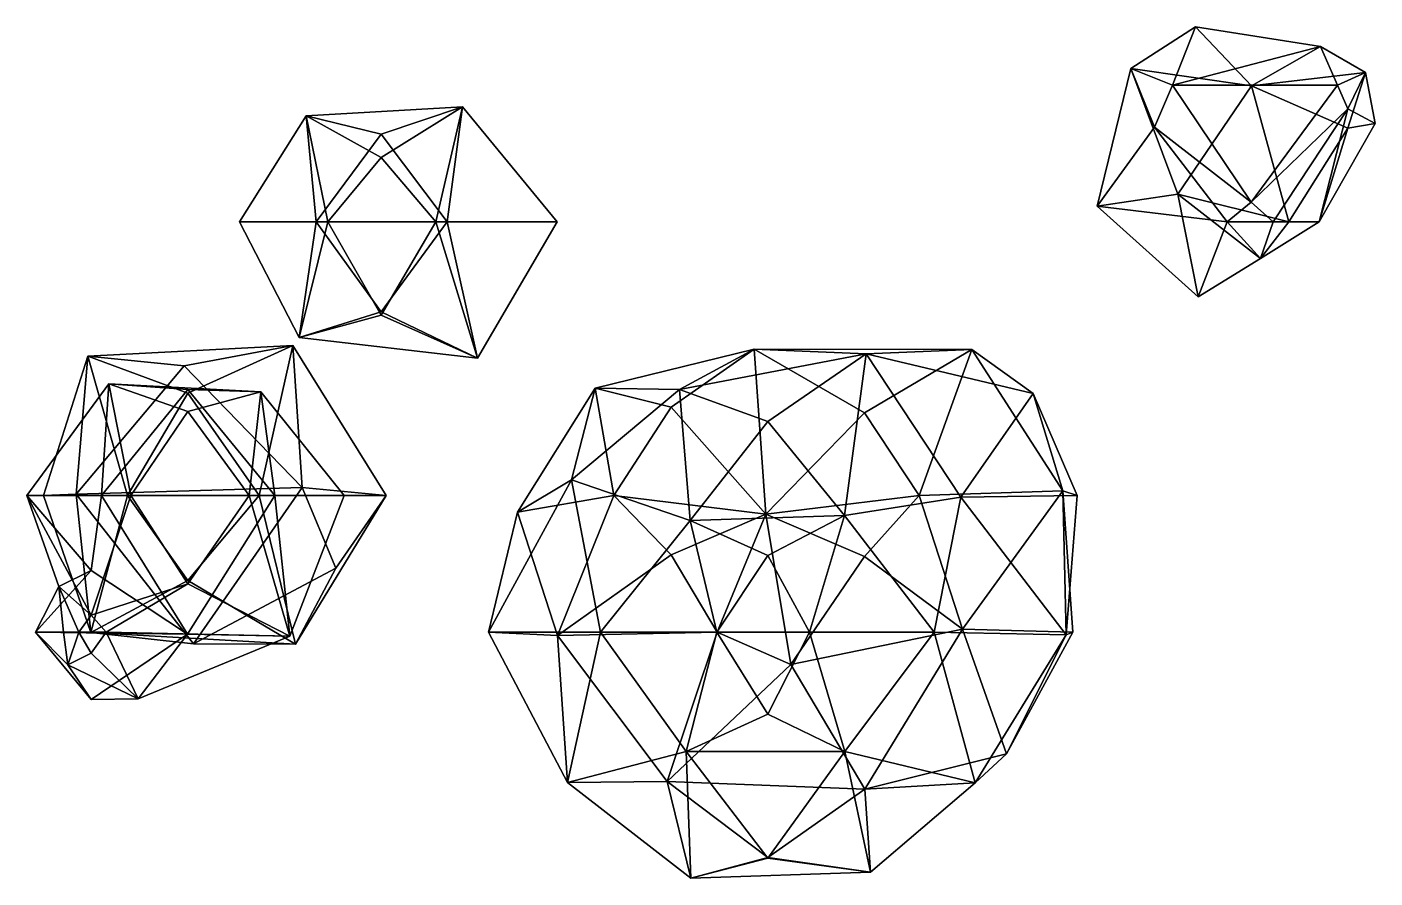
# Model space of a CAD drawing. Extents: x 290083 to 295691, y 4553739 to 4561622.
# Drawn here: x 294624.2 to 294799.9, y 4559552 to 4559662.8 of the extents above; entities that cross this region are included whole.
import ezdxf

# ---------------------------------------------------------------- set-up
doc = ezdxf.new("R2010")
doc.units = 0
doc.layers.add('Au_ppm_Pref_-_0_3', color=7, linetype='CONTINUOUS')

msp = doc.modelspace()

# ---------------------------------------------------------------- linework, layer by layer
at = {"layer": 'Au_ppm_Pref_-_0_3'}
for points in [[(294773.47, 4559655.28, 1816.33), (294776.48, 4559662.84, 1817.43), (294768.04, 4559657.44, 1817.57)], [(294776.48, 4559662.84, 1817.43), (294783.78, 4559655.17, 1823.26), (294768.04, 4559657.44, 1817.57)], [(294773.47, 4559655.28, 1816.33), (294792.77, 4559660.3, 1817.43), (294776.48, 4559662.84, 1817.43)], [(294783.78, 4559655.17, 1823.26), (294776.48, 4559662.84, 1817.43), (294792.77, 4559660.3, 1817.43)], [(294773.47, 4559655.28, 1816.33), (294794.96, 4559655.28, 1816.79), (294792.77, 4559660.3, 1817.43)], [(294783.78, 4559655.17, 1823.26), (294792.77, 4559660.3, 1817.43), (294798.64, 4559656.92, 1817.57)], [(294794.96, 4559655.28, 1816.79), (294798.64, 4559656.92, 1817.57), (294792.77, 4559660.3, 1817.43)], [(294768.04, 4559657.44, 1817.57), (294774.15, 4559641.06, 1820.75), (294763.66, 4559639.52, 1817.43)], [(294763.66, 4559639.52, 1817.43), (294771.13, 4559649.77, 1815.6), (294768.04, 4559657.44, 1817.57)], [(294768.04, 4559657.44, 1817.57), (294783.78, 4559655.17, 1823.26), (294774.15, 4559641.06, 1820.75)], [(294773.47, 4559655.28, 1816.33), (294768.04, 4559657.44, 1817.57), (294771.13, 4559649.77, 1815.6)], [(294783.78, 4559655.17, 1823.26), (294798.64, 4559656.92, 1817.57), (294796.33, 4559649.66, 1819.3)], [(294794.96, 4559655.28, 1816.79), (294796.33, 4559652.17, 1816.4), (294798.64, 4559656.92, 1817.57)], [(294799.87, 4559650.27, 1817.43), (294796.33, 4559649.66, 1819.3), (294798.64, 4559656.92, 1817.57)], [(294799.87, 4559650.27, 1817.43), (294798.64, 4559656.92, 1817.57), (294796.33, 4559652.17, 1816.4)], [(294783.73, 4559640.02, 1816.58), (294773.47, 4559655.28, 1816.33), (294771.13, 4559649.77, 1815.6)], [(294783.73, 4559640.02, 1816.58), (294794.96, 4559655.28, 1816.79), (294773.47, 4559655.28, 1816.33)], [(294774.15, 4559641.06, 1820.75), (294783.78, 4559655.17, 1823.26), (294788.63, 4559637.46, 1819.74)], [(294783.73, 4559640.02, 1816.58), (294796.33, 4559652.17, 1816.4), (294794.96, 4559655.28, 1816.79)], [(294783.78, 4559655.17, 1823.26), (294796.33, 4559649.66, 1819.3), (294788.63, 4559637.46, 1819.74)], [(294660.58, 4559651.25, 1811.49), (294680.94, 4559652.46, 1811.49), (294670.34, 4559645.84, 1814.29)], [(294680.94, 4559652.46, 1811.49), (294660.58, 4559651.25, 1811.49), (294670.34, 4559648.9, 1807.68)], [(294678.93, 4559637.46, 1807.44), (294680.94, 4559652.46, 1811.49), (294670.34, 4559648.9, 1807.68)], [(294680.94, 4559652.46, 1811.49), (294677.49, 4559637.46, 1814.87), (294670.34, 4559645.84, 1814.29)], [(294680.94, 4559652.46, 1811.49), (294693.27, 4559637.46, 1811.49), (294677.49, 4559637.46, 1814.87)], [(294678.93, 4559637.46, 1807.44), (294693.27, 4559637.46, 1811.49), (294680.94, 4559652.46, 1811.49)], [(294651.88, 4559637.46, 1811.49), (294660.58, 4559651.25, 1811.49), (294663.42, 4559637.46, 1814.75)], [(294660.58, 4559651.25, 1811.49), (294651.88, 4559637.46, 1811.49), (294661.89, 4559637.46, 1807.51)], [(294660.58, 4559651.25, 1811.49), (294670.34, 4559645.84, 1814.29), (294663.42, 4559637.46, 1814.75)], [(294660.58, 4559651.25, 1811.49), (294661.89, 4559637.46, 1807.51), (294670.34, 4559648.9, 1807.68)], [(294783.73, 4559640.02, 1816.58), (294786.58, 4559637.46, 1816.09), (294796.33, 4559652.17, 1816.4)], [(294792.57, 4559637.46, 1817.43), (294796.33, 4559652.17, 1816.4), (294786.58, 4559637.46, 1816.09)], [(294792.57, 4559637.46, 1817.43), (294799.87, 4559650.27, 1817.43), (294796.33, 4559652.17, 1816.4)], [(294780.61, 4559637.46, 1815.96), (294771.13, 4559649.77, 1815.6), (294763.66, 4559639.52, 1817.43)], [(294783.73, 4559640.02, 1816.58), (294771.13, 4559649.77, 1815.6), (294780.61, 4559637.46, 1815.96)], [(294792.57, 4559637.46, 1817.43), (294788.63, 4559637.46, 1819.74), (294796.33, 4559649.66, 1819.3)], [(294792.57, 4559637.46, 1817.43), (294796.33, 4559649.66, 1819.3), (294799.87, 4559650.27, 1817.43)], [(294678.93, 4559637.46, 1807.44), (294670.34, 4559648.9, 1807.68), (294661.89, 4559637.46, 1807.51)], [(294677.49, 4559637.46, 1814.87), (294663.42, 4559637.46, 1814.75), (294670.34, 4559645.84, 1814.29)], [(294774.15, 4559641.06, 1820.75), (294776.82, 4559627.68, 1817.43), (294763.66, 4559639.52, 1817.43)], [(294774.15, 4559641.06, 1820.75), (294784.94, 4559632.7, 1817.6), (294776.82, 4559627.68, 1817.43)], [(294774.15, 4559641.06, 1820.75), (294788.63, 4559637.46, 1819.74), (294784.94, 4559632.7, 1817.6)], [(294763.66, 4559639.52, 1817.43), (294776.82, 4559627.68, 1817.43), (294780.61, 4559637.46, 1815.96)], [(294783.73, 4559640.02, 1816.58), (294780.61, 4559637.46, 1815.96), (294786.58, 4559637.46, 1816.09)], [(294659.67, 4559622.38, 1811.49), (294651.88, 4559637.46, 1811.49), (294663.42, 4559637.46, 1814.75)], [(294651.88, 4559637.46, 1811.49), (294659.67, 4559622.38, 1811.49), (294661.89, 4559637.46, 1807.51)], [(294659.67, 4559622.38, 1811.49), (294663.42, 4559637.46, 1814.75), (294670.34, 4559625.32, 1815.54)], [(294659.67, 4559622.38, 1811.49), (294670.34, 4559625.74, 1807.59), (294661.89, 4559637.46, 1807.51)], [(294678.93, 4559637.46, 1807.44), (294661.89, 4559637.46, 1807.51), (294670.34, 4559625.74, 1807.59)], [(294670.34, 4559625.32, 1815.54), (294663.42, 4559637.46, 1814.75), (294677.49, 4559637.46, 1814.87)], [(294678.93, 4559637.46, 1807.44), (294670.34, 4559625.74, 1807.59), (294682.89, 4559619.71, 1811.49)], [(294682.89, 4559619.71, 1811.49), (294670.34, 4559625.32, 1815.54), (294677.49, 4559637.46, 1814.87)], [(294693.27, 4559637.46, 1811.49), (294682.89, 4559619.71, 1811.49), (294677.49, 4559637.46, 1814.87)], [(294678.93, 4559637.46, 1807.44), (294682.89, 4559619.71, 1811.49), (294693.27, 4559637.46, 1811.49)], [(294780.61, 4559637.46, 1815.96), (294776.82, 4559627.68, 1817.43), (294784.94, 4559632.7, 1817.6)], [(294780.61, 4559637.46, 1815.96), (294784.94, 4559632.7, 1817.6), (294786.58, 4559637.46, 1816.09)], [(294792.57, 4559637.46, 1817.43), (294784.94, 4559632.7, 1817.6), (294788.63, 4559637.46, 1819.74)], [(294784.94, 4559632.7, 1817.6), (294792.57, 4559637.46, 1817.43), (294786.58, 4559637.46, 1816.09)], [(294659.67, 4559622.38, 1811.49), (294682.89, 4559619.71, 1811.49), (294670.34, 4559625.74, 1807.59)], [(294682.89, 4559619.71, 1811.49), (294659.67, 4559622.38, 1811.49), (294670.34, 4559625.32, 1815.54)], [(294658.84, 4559621.36, 1788.44), (294645.14, 4559615.15, 1792.18), (294632.12, 4559619.97, 1787.94)], [(294644.68, 4559618.69, 1782.36), (294658.84, 4559621.36, 1788.44), (294632.12, 4559619.97, 1787.94)], [(294660.06, 4559602.87, 1780.84), (294658.84, 4559621.36, 1788.44), (294644.68, 4559618.69, 1782.36)], [(294654.44, 4559601.82, 1792.12), (294645.14, 4559615.15, 1792.18), (294658.84, 4559621.36, 1788.44)], [(294658.84, 4559621.36, 1788.44), (294671.02, 4559601.81, 1787.83), (294654.44, 4559601.82, 1792.12)], [(294658.84, 4559621.36, 1788.44), (294660.06, 4559602.87, 1780.84), (294671.02, 4559601.81, 1787.83)], [(294698.26, 4559615.78, 1817.43), (294718.98, 4559620.88, 1817.21), (294709.23, 4559615.63, 1822.55)], [(294708.13, 4559613.32, 1813.6), (294718.98, 4559620.88, 1817.21), (294698.26, 4559615.78, 1817.43)], [(294720.48, 4559599.4, 1814.15), (294718.98, 4559620.88, 1817.21), (294708.13, 4559613.32, 1813.6)], [(294709.23, 4559615.63, 1822.55), (294718.98, 4559620.88, 1817.21), (294733.54, 4559620.29, 1823.45)], [(294733.54, 4559620.29, 1823.45), (294718.98, 4559620.88, 1817.21), (294747.31, 4559620.85, 1817.43)], [(294747.31, 4559620.85, 1817.43), (294718.98, 4559620.88, 1817.21), (294733.33, 4559612.57, 1813.85)], [(294720.48, 4559599.4, 1814.15), (294733.33, 4559612.57, 1813.85), (294718.98, 4559620.88, 1817.21)], [(294740.47, 4559601.82, 1814.07), (294747.31, 4559620.85, 1817.43), (294733.33, 4559612.57, 1813.85)], [(294755.33, 4559615.11, 1823.37), (294733.54, 4559620.29, 1823.45), (294747.31, 4559620.85, 1817.43)], [(294759.19, 4559602.41, 1817.47), (294747.31, 4559620.85, 1817.43), (294740.47, 4559601.82, 1814.07)], [(294755.33, 4559615.11, 1823.37), (294747.31, 4559620.85, 1817.43), (294759.19, 4559602.41, 1817.47)], [(294637.3, 4559601.82, 1791.43), (294626.36, 4559601.82, 1787.74), (294632.12, 4559619.97, 1787.94)], [(294626.36, 4559601.82, 1787.74), (294630.59, 4559601.99, 1781.62), (294632.12, 4559619.97, 1787.94)], [(294644.68, 4559618.69, 1782.36), (294632.12, 4559619.97, 1787.94), (294630.59, 4559601.99, 1781.62)], [(294645.14, 4559615.15, 1792.18), (294637.3, 4559601.82, 1791.43), (294632.12, 4559619.97, 1787.94)], [(294720.73, 4559611.44, 1826.58), (294709.23, 4559615.63, 1822.55), (294733.54, 4559620.29, 1823.45)], [(294730.75, 4559599.23, 1827.23), (294720.73, 4559611.44, 1826.58), (294733.54, 4559620.29, 1823.45)], [(294745.89, 4559601.61, 1825.72), (294730.75, 4559599.23, 1827.23), (294733.54, 4559620.29, 1823.45)], [(294755.33, 4559615.11, 1823.37), (294745.89, 4559601.61, 1825.72), (294733.54, 4559620.29, 1823.45)], [(294630.59, 4559601.99, 1781.62), (294660.06, 4559602.87, 1780.84), (294644.68, 4559618.69, 1782.36)], [(294637.74, 4559601.82, 1838.74), (294624.19, 4559601.82, 1835.25), (294634.86, 4559616.35, 1835.25)], [(294634.86, 4559616.35, 1835.25), (294624.19, 4559601.82, 1835.25), (294633.92, 4559601.82, 1829.97)], [(294634.86, 4559616.35, 1835.25), (294633.92, 4559601.82, 1829.97), (294645.14, 4559615.62, 1830.65)], [(294656.51, 4559601.82, 1829.89), (294645.14, 4559615.62, 1830.65), (294633.92, 4559601.82, 1829.97)], [(294637.74, 4559601.82, 1838.74), (294634.86, 4559616.35, 1835.25), (294645.14, 4559612.78, 1838.9)], [(294634.86, 4559616.35, 1835.25), (294654.68, 4559615.32, 1835.25), (294645.14, 4559612.78, 1838.9)], [(294654.68, 4559615.32, 1835.25), (294634.86, 4559616.35, 1835.25), (294645.14, 4559615.62, 1830.65)], [(294656.51, 4559601.82, 1829.89), (294654.68, 4559615.32, 1835.25), (294645.14, 4559615.62, 1830.65)], [(294688.1, 4559599.67, 1818.38), (294698.26, 4559615.78, 1817.43), (294695.17, 4559603.85, 1823.58)], [(294698.26, 4559615.78, 1817.43), (294688.1, 4559599.67, 1818.38), (294700.65, 4559601.82, 1813.9)], [(294698.26, 4559615.78, 1817.43), (294709.23, 4559615.63, 1822.55), (294695.17, 4559603.85, 1823.58)], [(294709.23, 4559615.63, 1822.55), (294710.64, 4559598.55, 1827.04), (294695.17, 4559603.85, 1823.58)], [(294698.26, 4559615.78, 1817.43), (294700.65, 4559601.82, 1813.9), (294708.13, 4559613.32, 1813.6)], [(294709.23, 4559615.63, 1822.55), (294720.73, 4559611.44, 1826.58), (294710.64, 4559598.55, 1827.04)], [(294654.44, 4559601.82, 1792.12), (294637.3, 4559601.82, 1791.43), (294645.14, 4559615.15, 1792.18)], [(294654.68, 4559615.32, 1835.25), (294653.14, 4559601.82, 1839.02), (294645.14, 4559612.78, 1838.9)], [(294665.55, 4559601.82, 1835.25), (294653.14, 4559601.82, 1839.02), (294654.68, 4559615.32, 1835.25)], [(294656.51, 4559601.82, 1829.89), (294665.55, 4559601.82, 1835.25), (294654.68, 4559615.32, 1835.25)], [(294755.33, 4559615.11, 1823.37), (294761.07, 4559601.82, 1823.37), (294745.89, 4559601.61, 1825.72)], [(294761.07, 4559601.82, 1823.37), (294755.33, 4559615.11, 1823.37), (294759.19, 4559602.41, 1817.47)], [(294637.74, 4559601.82, 1838.74), (294645.14, 4559612.78, 1838.9), (294653.14, 4559601.82, 1839.02)], [(294720.48, 4559599.4, 1814.15), (294708.13, 4559613.32, 1813.6), (294700.65, 4559601.82, 1813.9)], [(294740.47, 4559601.82, 1814.07), (294733.33, 4559612.57, 1813.85), (294720.48, 4559599.4, 1814.15)], [(294730.75, 4559599.23, 1827.23), (294710.64, 4559598.55, 1827.04), (294720.73, 4559611.44, 1826.58)], [(294695.17, 4559603.85, 1823.58), (294698.95, 4559584, 1827.7), (294684.32, 4559584, 1823.23)], [(294688.1, 4559599.67, 1818.38), (294695.17, 4559603.85, 1823.58), (294684.32, 4559584, 1823.23)], [(294710.64, 4559598.55, 1827.04), (294698.95, 4559584, 1827.7), (294695.17, 4559603.85, 1823.58)], [(294632.54, 4559586.25, 1836), (294628.33, 4559589.95, 1835.25), (294624.19, 4559601.82, 1835.25)], [(294632.54, 4559586.25, 1836), (294624.19, 4559601.82, 1835.25), (294637.74, 4559601.82, 1838.74)], [(294624.19, 4559601.82, 1835.25), (294628.33, 4559589.95, 1835.25), (294632.54, 4559592.04, 1832.57)], [(294624.19, 4559601.82, 1835.25), (294632.54, 4559592.04, 1832.57), (294633.92, 4559601.82, 1829.97)], [(294626.36, 4559601.82, 1787.74), (294632.5, 4559583.99, 1787.75), (294630.59, 4559601.99, 1781.62)], [(294626.36, 4559601.82, 1787.74), (294637.3, 4559601.82, 1791.43), (294632.5, 4559583.99, 1787.75)], [(294645.89, 4559582.48, 1781.59), (294660.06, 4559602.87, 1780.84), (294630.59, 4559601.99, 1781.62)], [(294632.5, 4559583.99, 1787.75), (294645.89, 4559582.48, 1781.59), (294630.59, 4559601.99, 1781.62)], [(294637.3, 4559601.82, 1791.43), (294645.14, 4559590.73, 1791.43), (294632.5, 4559583.99, 1787.75)], [(294632.54, 4559586.25, 1836), (294637.74, 4559601.82, 1838.74), (294645.14, 4559590.31, 1839.09)], [(294645.1, 4559583.77, 1829.27), (294633.92, 4559601.82, 1829.97), (294632.54, 4559592.04, 1832.57)], [(294656.51, 4559601.82, 1829.89), (294633.92, 4559601.82, 1829.97), (294645.1, 4559583.77, 1829.27)], [(294654.44, 4559601.82, 1792.12), (294645.14, 4559590.73, 1791.43), (294637.3, 4559601.82, 1791.43)], [(294637.74, 4559601.82, 1838.74), (294653.14, 4559601.82, 1839.02), (294645.14, 4559590.31, 1839.09)], [(294645.1, 4559583.77, 1829.27), (294658.43, 4559583.49, 1834.88), (294656.51, 4559601.82, 1829.89)], [(294653.14, 4559601.82, 1839.02), (294658.43, 4559583.49, 1834.88), (294645.14, 4559590.31, 1839.09)], [(294654.44, 4559601.82, 1792.12), (294659.17, 4559582.47, 1788.05), (294645.14, 4559590.73, 1791.43)], [(294664.44, 4559592.34, 1781.8), (294660.06, 4559602.87, 1780.84), (294645.89, 4559582.48, 1781.59)], [(294665.55, 4559601.82, 1835.25), (294658.43, 4559583.49, 1834.88), (294653.14, 4559601.82, 1839.02)], [(294671.02, 4559601.81, 1787.83), (294659.17, 4559582.47, 1788.05), (294654.44, 4559601.82, 1792.12)], [(294656.51, 4559601.82, 1829.89), (294658.43, 4559583.49, 1834.88), (294665.55, 4559601.82, 1835.25)], [(294659.17, 4559582.47, 1788.05), (294671.02, 4559601.81, 1787.83), (294664.44, 4559592.34, 1781.8)], [(294664.44, 4559592.34, 1781.8), (294671.02, 4559601.81, 1787.83), (294660.06, 4559602.87, 1780.84)], [(294693.32, 4559583.59, 1816.34), (294700.65, 4559601.82, 1813.9), (294688.1, 4559599.67, 1818.38)], [(294708.13, 4559594.09, 1814.86), (294700.65, 4559601.82, 1813.9), (294693.32, 4559583.59, 1816.34)], [(294708.13, 4559594.09, 1814.86), (294720.48, 4559599.4, 1814.15), (294700.65, 4559601.82, 1813.9)], [(294733.33, 4559593.87, 1814.78), (294740.47, 4559601.82, 1814.07), (294720.48, 4559599.4, 1814.15)], [(294742.43, 4559584, 1827.66), (294730.75, 4559599.23, 1827.23), (294745.89, 4559601.61, 1825.72)], [(294733.33, 4559593.87, 1814.78), (294746.12, 4559584.43, 1814.94), (294740.47, 4559601.82, 1814.07)], [(294759.19, 4559602.41, 1817.47), (294740.47, 4559601.82, 1814.07), (294746.12, 4559584.43, 1814.94)], [(294745.89, 4559601.61, 1825.72), (294759.62, 4559583.66, 1823.36), (294742.43, 4559584, 1827.66)], [(294745.89, 4559601.61, 1825.72), (294761.07, 4559601.82, 1823.37), (294759.62, 4559583.66, 1823.36)], [(294760.47, 4559584, 1817.43), (294759.19, 4559602.41, 1817.47), (294746.12, 4559584.43, 1814.94)], [(294761.07, 4559601.82, 1823.37), (294759.19, 4559602.41, 1817.47), (294759.62, 4559583.66, 1823.36)], [(294759.62, 4559583.66, 1823.36), (294759.19, 4559602.41, 1817.47), (294760.47, 4559584, 1817.43)], [(294693.32, 4559583.59, 1816.34), (294688.1, 4559599.67, 1818.38), (294684.32, 4559584, 1823.23)], [(294714.08, 4559584, 1826.17), (294698.95, 4559584, 1827.7), (294710.64, 4559598.55, 1827.04)], [(294708.13, 4559594.09, 1814.86), (294714.13, 4559584, 1814.32), (294720.48, 4559599.4, 1814.15)], [(294730.75, 4559599.23, 1827.23), (294720.73, 4559594, 1825.98), (294710.64, 4559598.55, 1827.04)], [(294710.64, 4559598.55, 1827.04), (294720.73, 4559594, 1825.98), (294714.08, 4559584, 1826.17)], [(294723.73, 4559579.79, 1814.61), (294720.48, 4559599.4, 1814.15), (294714.13, 4559584, 1814.32)], [(294723.73, 4559579.79, 1814.61), (294733.33, 4559593.87, 1814.78), (294720.48, 4559599.4, 1814.15)], [(294730.75, 4559599.23, 1827.23), (294726.15, 4559584, 1826.76), (294720.73, 4559594, 1825.98)], [(294742.43, 4559584, 1827.66), (294726.15, 4559584, 1826.76), (294730.75, 4559599.23, 1827.23)], [(294714.13, 4559584, 1814.32), (294708.13, 4559594.09, 1814.86), (294693.32, 4559583.59, 1816.34)], [(294726.15, 4559584, 1826.76), (294714.08, 4559584, 1826.17), (294720.73, 4559594, 1825.98)], [(294746.12, 4559584.43, 1814.94), (294733.33, 4559593.87, 1814.78), (294723.73, 4559579.79, 1814.61)], [(294625.3, 4559584, 1831.84), (294645.1, 4559583.77, 1829.27), (294632.54, 4559592.04, 1832.57)], [(294632.54, 4559592.04, 1832.57), (294628.33, 4559589.95, 1835.25), (294625.3, 4559584, 1831.84)], [(294659.17, 4559582.47, 1788.05), (294664.44, 4559592.34, 1781.8), (294645.89, 4559582.48, 1781.59)], [(294625.3, 4559584, 1831.84), (294628.33, 4559589.95, 1835.25), (294628.97, 4559584, 1835.25)], [(294632.54, 4559586.25, 1836), (294630.94, 4559584, 1836), (294628.33, 4559589.95, 1835.25)], [(294628.97, 4559584, 1835.25), (294628.33, 4559589.95, 1835.25), (294630.94, 4559584, 1836)], [(294645.14, 4559590.73, 1791.43), (294659.17, 4559582.47, 1788.05), (294632.5, 4559583.99, 1787.75)], [(294632.54, 4559586.25, 1836), (294645.14, 4559590.31, 1839.09), (294634.51, 4559584, 1836.18)], [(294658.43, 4559583.49, 1834.88), (294634.51, 4559584, 1836.18), (294645.14, 4559590.31, 1839.09)], [(294632.54, 4559586.25, 1836), (294634.51, 4559584, 1836.18), (294630.94, 4559584, 1836)], [(294632.54, 4559575.26, 1832.34), (294645.1, 4559583.77, 1829.27), (294625.3, 4559584, 1831.84)], [(294625.3, 4559584, 1831.84), (294629.53, 4559579.75, 1835.25), (294632.54, 4559575.26, 1832.34)], [(294625.3, 4559584, 1831.84), (294628.97, 4559584, 1835.25), (294629.53, 4559579.75, 1835.25)], [(294629.53, 4559579.75, 1835.25), (294628.97, 4559584, 1835.25), (294630.94, 4559584, 1836)], [(294629.53, 4559579.75, 1835.25), (294630.94, 4559584, 1836), (294632.54, 4559581.27, 1836.16)], [(294632.54, 4559581.27, 1836.16), (294630.94, 4559584, 1836), (294634.51, 4559584, 1836.18)], [(294659.17, 4559582.47, 1788.05), (294645.89, 4559582.48, 1781.59), (294632.5, 4559583.99, 1787.75)], [(294638.67, 4559575.33, 1835.25), (294632.54, 4559581.27, 1836.16), (294634.51, 4559584, 1836.18)], [(294634.51, 4559584, 1836.18), (294658.43, 4559583.49, 1834.88), (294638.67, 4559575.33, 1835.25)], [(294684.32, 4559584, 1823.23), (294698.95, 4559584, 1827.7), (294694.62, 4559564.44, 1823.96)], [(294694.62, 4559564.44, 1823.96), (294693.32, 4559583.59, 1816.34), (294684.32, 4559584, 1823.23)], [(294707.61, 4559564.59, 1817.3), (294714.13, 4559584, 1814.32), (294693.32, 4559583.59, 1816.34)], [(294710.1, 4559568.46, 1827.62), (294694.62, 4559564.44, 1823.96), (294698.95, 4559584, 1827.7)], [(294710.1, 4559568.46, 1827.62), (294698.95, 4559584, 1827.7), (294714.08, 4559584, 1826.17)], [(294714.13, 4559584, 1814.32), (294707.61, 4559564.59, 1817.3), (294723.73, 4559579.79, 1814.61)], [(294710.1, 4559568.46, 1827.62), (294714.08, 4559584, 1826.17), (294720.73, 4559573.36, 1825.76)], [(294726.15, 4559584, 1826.76), (294720.73, 4559573.36, 1825.76), (294714.08, 4559584, 1826.17)], [(294720.73, 4559573.36, 1825.76), (294726.15, 4559584, 1826.76), (294730.78, 4559568.48, 1827.34)], [(294733.37, 4559563.57, 1816.2), (294746.12, 4559584.43, 1814.94), (294723.73, 4559579.79, 1814.61)], [(294742.43, 4559584, 1827.66), (294730.78, 4559568.48, 1827.34), (294726.15, 4559584, 1826.76)], [(294742.43, 4559584, 1827.66), (294747.74, 4559564.4, 1824.09), (294730.78, 4559568.48, 1827.34)], [(294746.12, 4559584.43, 1814.94), (294733.37, 4559563.57, 1816.2), (294751.86, 4559568.18, 1818.35)], [(294759.62, 4559583.66, 1823.36), (294747.74, 4559564.4, 1824.09), (294742.43, 4559584, 1827.66)], [(294751.86, 4559568.18, 1818.35), (294760.47, 4559584, 1817.43), (294746.12, 4559584.43, 1814.94)], [(294751.86, 4559568.18, 1818.35), (294759.62, 4559583.66, 1823.36), (294760.47, 4559584, 1817.43)], [(294638.67, 4559575.33, 1835.25), (294645.1, 4559583.77, 1829.27), (294632.54, 4559575.26, 1832.34)], [(294645.1, 4559583.77, 1829.27), (294638.67, 4559575.33, 1835.25), (294658.43, 4559583.49, 1834.88)], [(294707.61, 4559564.59, 1817.3), (294693.32, 4559583.59, 1816.34), (294694.62, 4559564.44, 1823.96)], [(294751.86, 4559568.18, 1818.35), (294747.74, 4559564.4, 1824.09), (294759.62, 4559583.66, 1823.36)], [(294638.67, 4559575.33, 1835.25), (294629.53, 4559579.75, 1835.25), (294632.54, 4559581.27, 1836.16)], [(294632.54, 4559575.26, 1832.34), (294629.53, 4559579.75, 1835.25), (294638.67, 4559575.33, 1835.25)], [(294707.61, 4559564.59, 1817.3), (294733.37, 4559563.57, 1816.2), (294723.73, 4559579.79, 1814.61)], [(294710.1, 4559568.46, 1827.62), (294720.73, 4559573.36, 1825.76), (294730.78, 4559568.48, 1827.34)], [(294710.1, 4559568.46, 1827.62), (294710.7, 4559552, 1823.37), (294694.62, 4559564.44, 1823.96)], [(294710.1, 4559568.46, 1827.62), (294730.78, 4559568.48, 1827.34), (294720.73, 4559554.57, 1827.24)], [(294710.1, 4559568.46, 1827.62), (294720.73, 4559554.57, 1827.24), (294710.7, 4559552, 1823.37)], [(294730.78, 4559568.48, 1827.34), (294734.1, 4559552.75, 1822.84), (294720.73, 4559554.57, 1827.24)], [(294730.78, 4559568.48, 1827.34), (294747.74, 4559564.4, 1824.09), (294734.1, 4559552.75, 1822.84)], [(294733.37, 4559563.57, 1816.2), (294747.74, 4559564.4, 1824.09), (294751.86, 4559568.18, 1818.35)], [(294707.61, 4559564.59, 1817.3), (294694.62, 4559564.44, 1823.96), (294710.7, 4559552, 1823.37)], [(294720.73, 4559554.67, 1819.53), (294707.61, 4559564.59, 1817.3), (294710.7, 4559552, 1823.37)], [(294707.61, 4559564.59, 1817.3), (294720.73, 4559554.67, 1819.53), (294733.37, 4559563.57, 1816.2)], [(294733.37, 4559563.57, 1816.2), (294720.73, 4559554.67, 1819.53), (294734.1, 4559552.75, 1822.84)], [(294734.1, 4559552.75, 1822.84), (294747.74, 4559564.4, 1824.09), (294733.37, 4559563.57, 1816.2)], [(294710.7, 4559552, 1823.37), (294734.1, 4559552.75, 1822.84), (294720.73, 4559554.67, 1819.53)], [(294734.1, 4559552.75, 1822.84), (294710.7, 4559552, 1823.37), (294720.73, 4559554.57, 1827.24)]]:
    msp.add_3dface(points, dxfattribs=at)

doc.saveas('drawing.dxf')
